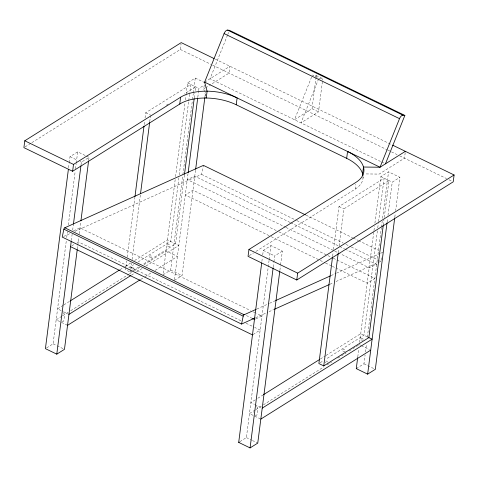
<?xml version="1.0" encoding="UTF-8"?>
<svg xmlns="http://www.w3.org/2000/svg" width="478" height="478" viewBox="0 0 478 478"><rect width="100%" height="100%" fill="white"/><g stroke="black" fill="none" stroke-linecap="round" stroke-linejoin="round"><path stroke-width="0.36" stroke-dasharray="2.39 1.79" d="M68.587 167.736L69.155 163.303M69.25 162.568L70.009 156.659L77.687 151.843L85.711 155.732M46.593 347.906L53.094 343.831L66.334 240.452M66.711 237.5L67.47 231.591M68.324 224.947L75.13 171.775M75.512 168.824L76.175 163.655M76.265 162.914L77.687 151.843M71.353 240.446L72.154 234.166M72.674 230.109L73.337 224.941M80.997 165.125L81.379 162.173L89.057 157.358L86.381 156.055M77.328 248.919L77.705 245.967M77.8 245.226L78.84 237.106M79.27 233.742L80.824 221.601M88.675 160.309L89.057 157.358M125.881 267.566L125.594 269.789L130.47 272.155L132.346 270.972M125.977 266.826L126.736 260.904M127.208 257.2L134.892 197.205M144.195 124.621L144.667 120.916M145.049 117.952L145.712 112.766L190.824 84.457L189.682 93.347M130.47 272.155L130.751 269.933M130.847 269.192L131.605 263.264M132.083 259.56L140.335 195.126M149.728 121.794L150.486 115.873M31.847 142.659L180.343 49.473L181.043 43.988M175.181 179.62L162.98 274.874L170.658 270.058L182.763 175.54M175.557 176.663L185.022 102.824M185.398 99.866L185.966 95.439M186.061 94.698L187.573 82.885L195.251 78.069L203.945 82.282M178.868 177.786L170.706 241.48L138.124 261.926M179.244 174.823L188.643 101.497M188.732 100.756L189.587 94.088M182.859 174.799L192.413 100.219M192.509 99.484L193.267 93.574M193.357 92.834L195.251 78.069M184.406 174.966L175.581 243.846L143 264.292M194.271 97.93L194.839 93.491M195.221 90.527L195.693 86.823L184.418 93.897M174.446 279.654L188.063 173.317M197.808 97.261L198.567 91.352M198.657 90.617L198.944 88.4L204.22 85.09M205.606 95.773L203.742 89.004L204.357 84.206M174.351 280.389L182.028 275.573L195.556 169.977M204.919 96.873L205.582 91.704M261.878 261.49L262.35 257.797M262.733 254.84L263.3 250.412L270.978 245.59L282.349 251.105L280.55 265.141M239.884 441.66L246.385 437.585L269.084 260.361M269.18 259.626L270.978 245.59M273.249 267.005L273.816 262.571M273.912 261.836L274.671 255.927L282.349 251.105M279.887 270.309L280.455 265.876M311.584 77.107L294.49 119.721L312.009 108.727L315.982 77.753M316.072 77.018L316.263 75.542L312.409 75.046L318.904 78.195L322.758 78.691L322.572 80.167M318.629 78.882L300.991 122.87L318.509 111.876L322.477 80.907M332.646 256.142L333.118 252.444M333.501 249.48L339.004 206.52L384.115 178.21L378.421 222.652M338.275 252.581L338.753 248.883M339.129 245.919L343.873 208.886L388.984 180.576L384.049 219.091M255.963 251.398L355.166 189.151L355.781 184.347M363.023 178.127L363.196 176.758M357.783 356.815L358.823 348.689M359.623 342.433L373.862 231.28M373.957 230.545L374.525 226.112M374.907 223.16L380.864 176.639L388.542 171.823L399.913 177.332L395.659 210.565M377.375 230.802L363.997 335.233L325.781 359.217M377.757 227.839L378.325 223.393M356.271 368.628L363.949 363.812L365.084 354.951M365.461 351.993L366.501 343.873M367.355 337.229L381.354 227.94M381.45 227.199L382.203 221.296M382.585 218.338L388.542 171.823M383.29 225.019L383.959 219.832M387.126 222.031L387.598 218.338M387.975 215.381L392.235 182.154L399.913 177.332M394.804 217.209L395.276 213.517M405.195 152.709L404.496 158.194L379.162 174.094L364.69 173.914M74.956 231.352L201.531 174.362L203.401 165.37M378.134 262.559L380.852 261.341L381.862 256.495M227.504 35.181L210.027 78.751L380.936 161.648M227.743 34.577L229.446 30.341M25.125 146.877L31.231 143.042M166.248 105.303L168.752 103.726M204.62 82.15L229.948 66.251L229.07 73.11L209.92 85.126M203.742 89.004L204.972 88.227M205.594 87.844L209.543 85.365M71.736 245.913L74.688 244.061M77.054 242.579L78.237 241.838L241.36 320.959M63.257 305.293L57.569 308.86L62.923 311.459M63.885 304.898L70.2 300.937M120.092 269.628L124.513 266.855M125.146 266.455L130.829 262.894M134.617 260.516L167.461 239.908L178.826 245.423L145.987 266.031M128.731 267.823L133.738 264.681M132.974 270.578L139.241 266.646M61.847 316.263L56.165 319.83L60.849 322.1M62.481 315.868L68.163 312.301M70.69 310.718L128.791 274.258M129.424 273.864L131.952 272.275M134.473 270.691L140.162 267.124M143.95 264.746L166.051 250.878L177.422 256.393L154.687 270.662M131.462 275.143L135.883 272.37M136.517 271.97L142.199 268.409M140.795 279.379L144.583 277.001M145.216 276.601L150.899 273.034M249.271 255.599L253.531 252.928M253.065 334.522L260.157 330.077L254.786 327.472M255.282 399.841L250.86 402.613L254.206 404.239M257.809 398.258L262.864 395.085M320.332 359.02L325.381 355.853M326.014 355.453L360.747 333.662L367.439 336.906M320.14 362.754L323.271 360.788M255.138 410.016L249.456 413.584L260.157 418.776M255.772 409.622L262.721 405.26M263.348 404.866L323.976 366.823M327.137 364.839L331.559 362.067M337.874 358.106L346.084 352.955M349.239 350.971L358.715 345.026M73.469 230.802L80.023 227.851L250.532 310.557M63.568 236.479L69.597 233.76M256.835 309.033L268.881 303.608M269.55 303.303L274.934 300.883M331.075 275.603L335.831 273.464M336.512 273.159L380.004 253.573M380.685 253.268L382.723 252.348L381.378 251.697M255.622 317.727L267.674 312.295M269.018 311.692L273.733 309.571M329.88 284.285L333.28 282.755M335.998 281.536L377.453 262.87M255.855 318.832L261.944 316.089L256.578 313.484M316.263 75.542L322.758 78.691M215.327 59.164L391.978 144.846M312.009 108.727L318.509 111.876M180.343 49.473L210.798 64.249M212.626 65.133L387.084 149.751M387.754 150.08L397.128 154.627M399.805 155.924L446.524 178.581M448.956 179.764L452.003 181.24M381.581 161.964L384.163 163.213M187.573 82.885L198.944 88.4M380.864 176.639L392.235 182.154M145.712 112.766L150.582 115.132M339.004 206.52L343.873 208.886M306.159 215.214L352.501 237.691M353.17 238.014L357.873 240.297M358.548 240.619L378.695 250.394M201.531 174.362L296.229 220.292M296.898 220.615L343.24 243.093M345.929 244.395L350.631 246.678M351.3 247.006L378.839 260.361M379.508 260.683L380.852 261.341M290.08 222.431L194.755 176.197L187.262 179.567L285.27 227.104M290.755 222.754L339.087 246.2M339.756 246.523L344.459 248.805M345.128 249.128L376.676 264.43L369.183 267.805L340.318 253.806M285.946 227.432L339.649 253.477M276.206 230.551L192.969 190.178L185.291 194.994L270.542 236.347M278.895 231.854L327.227 255.3M327.896 255.622L332.598 257.905M333.268 258.228L374.889 278.417L367.212 283.233L337.002 268.582M271.211 236.676L319.549 260.116M320.218 260.444L324.915 262.721M325.59 263.049L331.63 265.977M332.3 266.306L336.327 268.254M70.009 156.659L77.364 160.226M80.041 161.522L81.379 162.173M263.3 250.412L274.671 255.927M359.342 344.632L360.681 345.277M361.35 345.606L369.375 349.496M170.658 270.058L182.028 275.573M363.949 363.812L375.32 369.327M253.221 311.859L255.903 313.162M246.397 315.558L252.438 318.485M246.056 323.236L254.111 327.143M63.592 311.781L68.94 314.375M254.876 404.561L260.892 407.483M61.519 322.429L67.535 325.345M53.094 343.831L56.434 345.451M57.103 345.779L63.126 348.695M246.385 437.585L251.733 440.178M252.402 440.501L257.75 443.1M62.182 321.467A2.031 1.458 57.9 0 0 63.849 320.463L64.506 315.319A2.031 1.458 57.9 0 0 62.684 312.678M255.121 415.047A2.031 1.458 57.9 0 0 257.14 414.217L257.797 409.072A2.031 1.458 57.9 0 0 256.333 406.545M253.878 412.896A2.031 1.458 57.9 0 1 253.89 412.639M363.292 339.834A1.625 0.854 7.3 0 1 360.663 339.667A1.625 0.854 7.3 0 1 361.386 338.388A1.625 0.854 7.3 0 1 363.543 339.392M325.655 360.986A1.625 0.854 7.3 0 1 327.472 362.181A1.625 0.854 7.3 0 1 325.028 362.503M363.071 177.081A40.624 21.349 7.3 0 1 355.166 189.151M167.647 246.08A1.625 0.854 7.3 0 0 170.234 245.758A1.625 0.854 7.3 0 0 168.023 244.64A1.625 0.854 7.3 0 0 167.647 246.08M149.65 257.373A1.625 0.854 7.3 0 0 152.237 257.05A1.625 0.854 7.3 0 0 150.026 255.933A1.625 0.854 7.3 0 0 149.65 257.373M131.611 268.69A1.625 0.854 7.3 0 0 134.204 268.367A1.625 0.854 7.3 0 0 131.994 267.25A1.625 0.854 7.3 0 0 131.611 268.69M342.941 351.127A1.625 0.854 7.3 0 0 345.528 350.804A1.625 0.854 7.3 0 0 343.318 349.687A1.625 0.854 7.3 0 0 342.941 351.127"/><path stroke-width="0.72" d="M214.108 58.573L181.222 42.62L24.778 140.783L23.9 147.642L72.626 171.279L179.746 104.061A40.624 21.349 7.3 0 1 236.228 104.76L346.675 158.338A40.624 21.349 7.3 0 1 362.951 175.492M68.402 169.212L45.416 348.647L56.78 354.162L64.464 349.346L77.233 249.659M72.626 171.279L73.504 164.42L180.624 97.207A40.624 21.349 7.3 0 1 237.106 97.906L236.228 104.76M56.78 354.162L71.258 241.187M73.433 224.2L80.907 165.866M80.919 220.86L88.585 161.044M134.987 196.464L144.003 126.096M140.526 193.644L149.638 122.535M179.746 104.061L180.624 97.207M184.496 174.225L194.176 98.671M188.159 172.582L197.713 98.002M195.651 169.242L204.823 97.614M346.675 158.338L347.554 151.478A40.624 21.349 7.3 0 1 356.044 182.291L248.93 249.51L248.052 256.363L296.778 280L453.222 181.831L454.1 174.978L392.647 145.169M279.791 271.044L257.75 443.1L250.072 447.916L238.701 442.401L261.693 262.966M250.072 447.916L273.153 267.74M296.778 280L297.657 273.141L454.1 174.978M332.551 256.883L318.886 363.543L323.761 365.909L368.873 337.599L383.29 225.019M323.761 365.909L338.179 253.322M362.617 173.884L363.495 167.031L380.04 167.234L405.374 151.341M394.709 217.95L375.32 369.327L367.642 374.143L356.271 368.628L357.687 357.55M367.642 374.143L387.031 222.766M305.49 214.885L203.401 165.37L64.799 227.779A1.219 0.562 -64.1 0 0 63.879 229.171L62.23 237.082L241.551 324.06L254.947 318.025M241.551 324.06L243.2 316.149A1.219 0.562 -64.1 0 1 244.121 314.757L256.166 309.332M206.072 97.464L206.227 98.032L207.105 91.173L204.62 82.15L224.092 33.58A4.063 1.864 -64.1 0 1 227.516 30.09L229.446 30.341L404.866 115.425L385.453 163.84M404.866 115.425L402.942 115.18A4.063 1.864 -64.1 0 0 399.518 118.663L380.04 167.234L204.62 82.15M70.2 300.937L119.464 270.022M68.94 314.375L130.835 275.537M67.535 325.345L140.162 279.773M263.492 394.691L319.698 359.42M262.231 408.128L372.117 339.177L368.108 337.229M260.827 419.098L370.713 350.147M238.701 442.401L239.185 442.102M356.271 368.628L356.749 368.329M275.603 300.578L330.394 275.908M274.408 309.266L329.205 284.595M254.923 319.256L254.451 319.465L252.438 318.485M227.516 30.09L402.942 115.18M224.092 33.58L399.518 118.663M24.778 140.783L73.504 164.42M248.93 249.51L297.657 273.141M64.799 227.779L244.121 314.757M63.879 229.171L243.2 316.149M70.553 246.654L252.474 334.893"/></g></svg>
